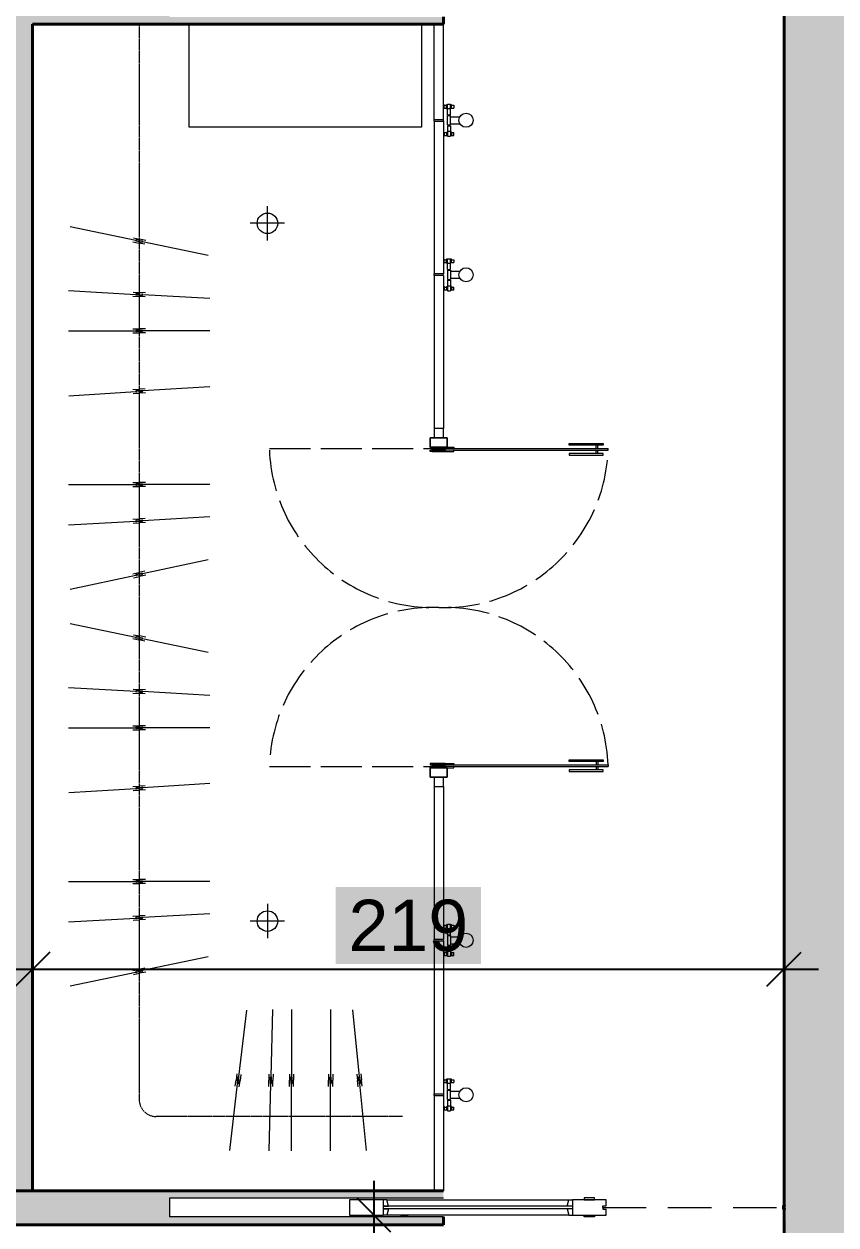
# Model space of a CAD drawing. Header units: inches. Extents: x 4350 to 28384, y -6772 to 993.
# Drawn here: x 24630.3 to 24867.4, y -3962 to -3611.4 of the extents above; entities that cross this region are included whole.
import ezdxf

# ---------------------------------------------------------------- set-up
doc = ezdxf.new("R2010")
doc.units = ezdxf.units.IN
doc.header["$MEASUREMENT"] = 0
for name, pattern in [('ACAD_ISO02W100', [15, 12, -3]), ('TRATTEGGIATA', [19.05, 12.7, -6.35]), ('TRATTEGGIATA2', [9.525, 6.35, -3.175])]:
    doc.linetypes.add(name, pattern=pattern)
for name, color, linetype, lineweight in [('ARREDAMENTO', 2, 'Continuous', 18), ('INFISSI', 4, 'Continuous', 18), ('MURATURA_section_wall', 7, 'Continuous', 40), ('QUOTE', 3, 'Continuous', 9)]:
    doc.layers.add(name, color=color, linetype=linetype, lineweight=lineweight)
doc.styles.get("Standard").update_dxf_attribs({"font": 'arial.ttf'})
doc.dimstyles.new('ook', dxfattribs={"dimtxt": 15, "dimasz": 10, "dimexe": 10, "dimexo": 10, "dimgap": 5, "dimtad": 1, "dimtoh": 1, "dimdec": 0, "dimzin": 0, "dimdsep": 46, "dimtxsty": 'Standard', "dimblk": 'OBLIQUE', "dimcen": 0.09, "dimdle": 10, "dimadec": 0, "dimazin": 0, "dimtfac": 1, "dimtdec": 0, "dimtofl": 0, "dimtmove": 0, "dimatfit": 3, "dimldrblk": 'OBLIQUE', "dimfxl": 1, "dimtfill": 2, "dimtfillclr": 1, "dimtolj": 1, "dimtzin": 0, "dimarcsym": 0})

# ---------------------------------------------------------------- blocks, each defined once
blk = doc.blocks.new('_Oblique')
at = {"color": 0, "linetype": 'ByBlock', "lineweight": -2}
blk.add_line((-0.5, -0.5), (0.5, 0.5), dxfattribs=at)
blk = doc.blocks.new('*D62')
at = {"layer": 'Defpoints', "color": 0, "transparency": 16777216}
for p in [(24632.76, -3887.32), (24852.25, -3887.32), (24852.25, -3887.32)]:
    blk.add_point(p, dxfattribs=at)
at = {"layer": 'QUOTE', "color": 0, "lineweight": -2, "transparency": 16777216}
blk.add_line((24622.76, -3887.32), (24862.25, -3887.32), dxfattribs=at)
at = {"layer": 'QUOTE', "color": 0, "lineweight": -2, "transparency": 16777216, "xscale": 10, "yscale": 10, "zscale": 10, "rotation": 180}
blk.add_blockref('_Oblique', (24632.76, -3887.32), dxfattribs=at)
at = {"layer": 'QUOTE', "color": 0, "lineweight": -2, "transparency": 16777216, "xscale": 10, "yscale": 10, "zscale": 10}
blk.add_blockref('_Oblique', (24852.25, -3887.32), dxfattribs=at)
at = {"layer": 'QUOTE', "color": 0, "transparency": 16777216, "insert": (24742.51, -3874.66), "char_height": 15, "attachment_point": 5, "bg_fill": 1, "box_fill_scale": 1.25, "bg_fill_color": 1, "bg_fill_transparency": 0}
blk.add_mtext('\\A1;219', dxfattribs=at)
blk = doc.blocks.new('*D63')
at = {"layer": 'Defpoints', "color": 0, "transparency": 16777216}
for p in [(24730.26, -3959.12), (24730.26, -4221.65), (24732.43, -4221.65)]:
    blk.add_point(p, dxfattribs=at)
at = {"layer": 'QUOTE', "color": 0, "lineweight": -2, "transparency": 16777216}
for p, q in [((24732.43, -3949.12), (24732.43, -4231.65)), ((24740.26, -3959.12), (24742.43, -3959.12)), ((24740.26, -4221.65), (24742.43, -4221.65))]:
    blk.add_line(p, q, dxfattribs=at)
at = {"layer": 'QUOTE', "color": 0, "lineweight": -2, "transparency": 16777216, "xscale": 10, "yscale": 10, "zscale": 10}
for p, rotation in [((24732.43, -3959.12), 90), ((24732.43, -4221.65), 270)]:
    blk.add_blockref('_Oblique', p, dxfattribs=dict(at, rotation=rotation))
at = {"layer": 'QUOTE', "color": 0, "transparency": 16777216, "insert": (24719.77, -4090.38), "char_height": 15, "attachment_point": 5, "rotation": 90, "bg_fill": 1, "box_fill_scale": 1.25, "bg_fill_color": 1, "bg_fill_transparency": 0}
blk.add_mtext('\\A1;263', dxfattribs=at)

msp = doc.modelspace()

# ---------------------------------------------------------------- hatches: boundary and pattern name
at = {"layer": 'MURATURA_section_wall'}
h = msp.add_hatch(color=256, dxfattribs=at)
h.dxf.hatch_style = 1
h.paths.add_polyline_path([(24882.21, -3209.01), (24852.76, -3209.01), (24852.76, -3429.84), (24882.32, -3429.84)])
h.paths.add_polyline_path([(24672.76, -3954.14), (24752.76, -3954.14), (24752.76, -3952), (24632.76, -3952), (24352.25, -3952), (24352.25, -3954.14), (24432.25, -3954.14), (24432.25, -3959.62), (24352.25, -3959.62), (24352.25, -3962), (24432.25, -3962), (24752.76, -3962), (24752.76, -3959.62), (24672.76, -3959.62)])
h.paths.add_polyline_path([(24252.25, -3952), (24222.25, -3952), (24222.25, -4206.65), (24222.25, -4226.65), (24222.25, -4286.65), (24252.25, -4286.65), (24252.25, -4221.65)])
h = msp.add_hatch(color=256, dxfattribs=at)
h.dxf.hatch_style = 1
h.paths.add_polyline_path([(24882.76, -3591.43), (24852.25, -3591.43), (24852.25, -3856.65), (24852.25, -3956.38), (24852.76, -3956.38), (24852.76, -3957.38), (24852.25, -4206.65), (24852.25, -4286.65), (24882.25, -4286.65), (24882.25, -4226.65)])
h = msp.add_hatch(color=256, dxfattribs=at)
h.dxf.hatch_style = 1
h.paths.add_polyline_path([(24672.76, -3603.86), (24752.76, -3603.86), (24752.76, -3601.47), (24672.76, -3601.47), (24631.01, -3601.47), (24629, -3601.47), (24572.76, -3601.47), (24567.76, -3601.47), (24352.25, -3601.47), (24352.25, -3603.86), (24432.25, -3603.86), (24432.25, -3609.33), (24352.25, -3609.33), (24352.25, -3611.47), (24627.76, -3611.47), (24627.76, -3952), (24632.76, -3952), (24632.76, -3611.47), (24752.76, -3611.47), (24752.76, -3609.33), (24672.76, -3609.33)])

# ---------------------------------------------------------------- linework, layer by layer
at = {"layer": 'ARREDAMENTO', "linetype": 'TRATTEGGIATA', "ltscale": 0.005}
for p, q in [((24663.9, -3611.47), (24663.9, -3925.35)), ((24740.76, -3930.35), (24668.9, -3930.35))]:
    msp.add_line(p, q, dxfattribs=at)
at = {"layer": 'ARREDAMENTO'}
for p, q in [((24701.36, -3674.57), (24701.36, -3664.57)), ((24643.71, -3670.49), (24662.9, -3674.54)), ((24698.36, -3669.57), (24696.36, -3669.57)), ((24706.36, -3669.57), (24698.36, -3669.57)), ((24662.24, -3673.8), (24664.02, -3674.18)), ((24663.94, -3674.56), (24663.13, -3674.39)), ((24665.8, -3674.55), (24664.02, -3674.18)), ((24662, -3674.95), (24663.78, -3675.33)), ((24663.86, -3674.94), (24663.05, -3674.77)), ((24665.56, -3675.7), (24663.78, -3675.33)), ((24663.86, -3674.94), (24664.67, -3675.11)), ((24663.94, -3674.56), (24664.75, -3674.73)), ((24684.09, -3679.01), (24664.9, -3674.96)), ((24643.3, -3689.2), (24662.88, -3690.31)), ((24662.05, -3690.85), (24663.87, -3690.95)), ((24662.12, -3689.68), (24663.94, -3689.78)), ((24663.89, -3690.56), (24663.06, -3690.51)), ((24663.91, -3690.17), (24663.09, -3690.12)), ((24665.69, -3691.05), (24663.87, -3690.95)), ((24663.89, -3690.56), (24664.72, -3690.61)), ((24663.91, -3690.17), (24664.74, -3690.22)), ((24665.75, -3689.88), (24663.94, -3689.78)), ((24684.5, -3691.53), (24664.92, -3690.42)), ((24643.27, -3700.97), (24662.88, -3700.97)), ((24662.08, -3700.39), (24663.9, -3700.39)), ((24662.08, -3701.56), (24663.9, -3701.56)), ((24663.9, -3700.78), (24663.07, -3700.78)), ((24663.9, -3701.17), (24663.07, -3701.17)), ((24665.72, -3700.39), (24663.9, -3700.39)), ((24663.9, -3700.78), (24664.73, -3700.78)), ((24663.9, -3701.17), (24664.73, -3701.17)), ((24665.72, -3701.56), (24663.9, -3701.56)), ((24684.54, -3700.97), (24664.93, -3700.97)), ((24643.31, -3719.9), (24662.88, -3718.65)), ((24662.05, -3718.12), (24663.86, -3718)), ((24662.12, -3719.29), (24663.94, -3719.18)), ((24663.89, -3718.4), (24663.06, -3718.45)), ((24663.91, -3718.78), (24663.09, -3718.84)), ((24665.68, -3717.89), (24663.86, -3718)), ((24663.89, -3718.4), (24664.72, -3718.34)), ((24663.91, -3718.78), (24664.74, -3718.73)), ((24665.76, -3719.06), (24663.94, -3719.18)), ((24684.49, -3717.28), (24664.92, -3718.52)), ((24643.27, -3745.85), (24662.88, -3745.85)), ((24662.08, -3745.26), (24663.9, -3745.26)), ((24662.08, -3746.44), (24663.9, -3746.44)), ((24663.9, -3745.66), (24663.07, -3745.66)), ((24663.9, -3746.05), (24663.07, -3746.05)), ((24665.72, -3745.26), (24663.9, -3745.26)), ((24663.9, -3745.66), (24664.73, -3745.66)), ((24663.9, -3746.05), (24664.73, -3746.05)), ((24665.72, -3746.44), (24663.9, -3746.44)), ((24684.54, -3745.85), (24664.93, -3745.85)), ((24643.3, -3757.62), (24662.88, -3756.52)), ((24662.05, -3755.98), (24663.87, -3755.87)), ((24662.12, -3757.15), (24663.94, -3757.05)), ((24663.89, -3756.27), (24663.06, -3756.31)), ((24663.91, -3756.66), (24663.09, -3756.7)), ((24665.69, -3755.77), (24663.87, -3755.87)), ((24663.89, -3756.27), (24664.72, -3756.22)), ((24663.91, -3756.66), (24664.74, -3756.61)), ((24665.75, -3756.95), (24663.94, -3757.05)), ((24684.5, -3755.3), (24664.92, -3756.4)), ((24684.09, -3767.81), (24664.9, -3771.86)), ((24643.71, -3776.34), (24662.9, -3772.29)), ((24662, -3771.88), (24663.78, -3771.5)), ((24663.86, -3771.89), (24663.05, -3772.06)), ((24663.94, -3772.27), (24663.13, -3772.44)), ((24665.56, -3771.12), (24663.78, -3771.5)), ((24663.86, -3771.89), (24664.67, -3771.71)), ((24663.94, -3772.27), (24664.75, -3772.09)), ((24665.8, -3772.28), (24664.02, -3772.65)), ((24662.24, -3773.03), (24664.02, -3772.65)), ((24643.71, -3786.37), (24662.9, -3790.42)), ((24662.24, -3789.67), (24664.02, -3790.05)), ((24665.8, -3790.43), (24664.02, -3790.05)), ((24662, -3790.83), (24663.78, -3791.2)), ((24663.86, -3790.82), (24663.05, -3790.65)), ((24663.94, -3790.44), (24663.13, -3790.27)), ((24665.56, -3791.58), (24663.78, -3791.2)), ((24663.86, -3790.82), (24664.67, -3790.99)), ((24663.94, -3790.44), (24664.75, -3790.61)), ((24684.09, -3794.89), (24664.9, -3790.84)), ((24643.3, -3805.08), (24662.88, -3806.18)), ((24662.05, -3806.72), (24663.87, -3806.83)), ((24662.12, -3805.55), (24663.94, -3805.65)), ((24663.89, -3806.43), (24663.06, -3806.39)), ((24663.91, -3806.05), (24663.09, -3806)), ((24665.69, -3806.93), (24663.87, -3806.83)), ((24663.89, -3806.43), (24664.72, -3806.48)), ((24663.91, -3806.05), (24664.74, -3806.09)), ((24665.75, -3805.75), (24663.94, -3805.65)), ((24684.5, -3807.4), (24664.92, -3806.3)), ((24643.27, -3816.85), (24662.88, -3816.85)), ((24662.08, -3816.26), (24663.9, -3816.26)), ((24662.08, -3817.44), (24663.9, -3817.44)), ((24663.9, -3816.65), (24663.07, -3816.65)), ((24663.9, -3817.04), (24663.07, -3817.04)), ((24665.72, -3816.26), (24663.9, -3816.26)), ((24663.9, -3816.65), (24664.73, -3816.65)), ((24663.9, -3817.04), (24664.73, -3817.04)), ((24665.72, -3817.44), (24663.9, -3817.44)), ((24684.54, -3816.85), (24664.93, -3816.85)), ((24643.31, -3835.77), (24662.88, -3834.53)), ((24662.05, -3833.99), (24663.86, -3833.88)), ((24662.12, -3835.17), (24663.94, -3835.05)), ((24663.89, -3834.27), (24663.06, -3834.32)), ((24663.91, -3834.66), (24663.09, -3834.71)), ((24665.68, -3833.76), (24663.86, -3833.88)), ((24663.89, -3834.27), (24664.72, -3834.22)), ((24663.91, -3834.66), (24664.74, -3834.61)), ((24665.76, -3834.94), (24663.94, -3835.05)), ((24684.49, -3833.16), (24664.92, -3834.4)), ((24643.27, -3861.73), (24662.88, -3861.73)), ((24662.08, -3861.14), (24663.9, -3861.14)), ((24662.08, -3862.32), (24663.9, -3862.32)), ((24663.9, -3861.53), (24663.07, -3861.53)), ((24663.9, -3861.92), (24663.07, -3861.92)), ((24665.72, -3861.14), (24663.9, -3861.14)), ((24663.9, -3861.53), (24664.73, -3861.53)), ((24663.9, -3861.92), (24664.73, -3861.92)), ((24665.72, -3862.32), (24663.9, -3862.32)), ((24684.54, -3861.73), (24664.93, -3861.73)), ((24701.36, -3868.29), (24701.36, -3878.29)), ((24643.3, -3873.5), (24662.88, -3872.39)), ((24662.05, -3871.85), (24663.87, -3871.75)), ((24662.12, -3873.03), (24663.94, -3872.92)), ((24663.89, -3872.14), (24663.06, -3872.19)), ((24663.91, -3872.53), (24663.09, -3872.58)), ((24665.69, -3871.65), (24663.87, -3871.75)), ((24663.89, -3872.14), (24664.72, -3872.1)), ((24663.91, -3872.53), (24664.74, -3872.48)), ((24665.75, -3872.82), (24663.94, -3872.92)), ((24684.5, -3871.18), (24664.92, -3872.28)), ((24698.36, -3873.29), (24696.36, -3873.29)), ((24706.36, -3873.29), (24698.36, -3873.29)), ((24684.09, -3883.69), (24664.9, -3887.74)), ((24643.71, -3892.21), (24662.9, -3888.16)), ((24662, -3887.75), (24663.78, -3887.37)), ((24663.86, -3887.76), (24663.05, -3887.93)), ((24663.94, -3888.14), (24663.13, -3888.31)), ((24665.56, -3887), (24663.78, -3887.37)), ((24663.86, -3887.76), (24664.67, -3887.59)), ((24663.94, -3888.14), (24664.75, -3887.97)), ((24665.8, -3888.15), (24664.02, -3888.53)), ((24662.24, -3888.9), (24664.02, -3888.53)), ((24695.2, -3899.28), (24692.88, -3918.75)), ((24702.83, -3899.14), (24702.38, -3918.74)), ((24708.35, -3899.13), (24708.35, -3918.74)), ((24719.82, -3899.13), (24719.82, -3918.74)), ((24726.16, -3899.24), (24728.11, -3918.75)), ((24852.25, -3906.37), (24852.25, -4099.81)), ((24691.96, -3921.5), (24692.18, -3919.7)), ((24692.39, -3917.89), (24692.18, -3919.7)), ((24692.57, -3919.74), (24692.47, -3920.57)), ((24692.57, -3919.74), (24692.67, -3918.92)), ((24692.96, -3919.79), (24692.86, -3920.61)), ((24692.96, -3919.79), (24693.05, -3918.97)), ((24693.13, -3921.64), (24693.35, -3919.83)), ((24693.56, -3918.03), (24693.35, -3919.83)), ((24701.73, -3921.57), (24701.77, -3919.75)), ((24701.81, -3917.93), (24701.77, -3919.75)), ((24702.17, -3919.76), (24702.15, -3920.59)), ((24702.17, -3919.76), (24702.18, -3918.93)), ((24702.55, -3919.77), (24702.53, -3920.6)), ((24702.55, -3919.77), (24702.57, -3918.94)), ((24702.91, -3921.6), (24702.95, -3919.78)), ((24702.99, -3917.96), (24702.95, -3919.78)), ((24707.76, -3917.95), (24707.76, -3919.77)), ((24707.76, -3921.58), (24707.76, -3919.77)), ((24708.15, -3919.77), (24708.15, -3918.94)), ((24708.15, -3919.77), (24708.15, -3920.59)), ((24708.54, -3919.77), (24708.54, -3918.94)), ((24708.54, -3919.77), (24708.54, -3920.59)), ((24708.93, -3917.95), (24708.93, -3919.77)), ((24708.93, -3921.58), (24708.93, -3919.77)), ((24719.23, -3917.95), (24719.23, -3919.77)), ((24719.23, -3921.58), (24719.23, -3919.77)), ((24719.62, -3919.77), (24719.62, -3918.94)), ((24719.62, -3919.77), (24719.62, -3920.59)), ((24720.01, -3919.77), (24720.01, -3918.94)), ((24720.01, -3919.77), (24720.01, -3920.59)), ((24720.41, -3917.95), (24720.41, -3919.77)), ((24720.41, -3921.58), (24720.41, -3919.77)), ((24727.45, -3918.01), (24727.63, -3919.82)), ((24727.81, -3921.63), (24727.63, -3919.82)), ((24728.02, -3919.78), (24727.94, -3918.96)), ((24728.02, -3919.78), (24728.1, -3920.61)), ((24728.41, -3919.75), (24728.32, -3918.92)), ((24728.41, -3919.75), (24728.49, -3920.57)), ((24728.62, -3917.9), (24728.8, -3919.71)), ((24728.98, -3921.52), (24728.8, -3919.71)), ((24690.33, -3940.25), (24692.64, -3920.78)), ((24701.89, -3940.39), (24702.34, -3920.79)), ((24708.35, -3940.4), (24708.35, -3920.79)), ((24719.82, -3940.4), (24719.82, -3920.79)), ((24730.27, -3940.3), (24728.32, -3920.78)), ((24852.76, -3956.38), (24851.76, -3956.38)), ((24851.76, -3956.38), (24851.76, -3957.38)), ((24852.76, -3957.38), (24851.76, -3957.38))]:
    msp.add_line(p, q, dxfattribs=at)
msp.add_lwpolyline([(24678.46, -3641.47), (24678.46, -3611.47), (24746.34, -3611.47), (24746.34, -3641.47)], close=True, dxfattribs=at)
for centre in [(24701.36, -3669.57), (24701.36, -3873.29)]:
    msp.add_circle(centre, 3, dxfattribs=at)
for centre, radius, start, end in [((24663.09, -3674.58), 0.194, 78.081, 258.081), ((24663.9, -3674.75), 0.238, 222.9133, 293.2487), ((24663.9, -3674.75), 0.238, 42.9133, 113.2487), ((24664.71, -3674.92), 0.194, 258.081, 78.081), ((24663.07, -3690.32), 0.194, 86.7721, 266.7721), ((24663.9, -3690.36), 0.238, 231.6044, 301.9397), ((24663.9, -3690.36), 0.238, 51.6044, 121.9397), ((24664.73, -3690.41), 0.194, 266.7721, 86.7721), ((24663.07, -3700.97), 0.194, 90, 270), ((24663.9, -3700.97), 0.238, 54.8323, 125.1677), ((24663.9, -3700.97), 0.238, 234.8323, 305.1677), ((24664.73, -3700.97), 0.194, 270, 90), ((24663.08, -3718.64), 0.194, 93.6314, 273.6314), ((24663.9, -3718.59), 0.238, 58.4637, 128.799), ((24663.9, -3718.59), 0.238, 238.4637, 308.799), ((24664.73, -3718.54), 0.194, 273.6314, 93.6314), ((24663.07, -3745.85), 0.194, 90, 270), ((24663.9, -3745.85), 0.238, 54.8323, 125.1677), ((24663.9, -3745.85), 0.238, 234.8323, 305.1677), ((24664.73, -3745.85), 0.194, 270, 90), ((24663.07, -3756.51), 0.194, 93.2279, 273.2279), ((24663.9, -3756.46), 0.238, 58.0603, 128.3956), ((24663.9, -3756.46), 0.238, 238.0603, 308.3956), ((24664.73, -3756.42), 0.194, 273.2279, 93.2279), ((24663.09, -3772.25), 0.194, 101.919, 281.919), ((24663.9, -3772.08), 0.238, 66.7513, 137.0867), ((24663.9, -3772.08), 0.238, 246.7513, 317.0867), ((24664.71, -3771.9), 0.194, 281.919, 101.919), ((24663.09, -3790.46), 0.194, 78.081, 258.081), ((24663.9, -3790.63), 0.238, 222.9133, 293.2487), ((24663.9, -3790.63), 0.238, 42.9133, 113.2487), ((24664.71, -3790.8), 0.194, 258.081, 78.081), ((24663.07, -3806.19), 0.194, 86.7721, 266.7721), ((24663.9, -3806.24), 0.238, 231.6044, 301.9397), ((24663.9, -3806.24), 0.238, 51.6044, 121.9397), ((24664.73, -3806.29), 0.194, 266.7721, 86.7721), ((24663.07, -3816.85), 0.194, 90, 270), ((24663.9, -3816.85), 0.238, 54.8323, 125.1677), ((24663.9, -3816.85), 0.238, 234.8323, 305.1677), ((24664.73, -3816.85), 0.194, 270, 90), ((24663.08, -3834.52), 0.194, 93.6314, 273.6314), ((24663.9, -3834.46), 0.238, 58.4637, 128.799), ((24663.9, -3834.46), 0.238, 238.4637, 308.799), ((24664.73, -3834.41), 0.194, 273.6314, 93.6314), ((24663.07, -3861.73), 0.194, 90, 270), ((24663.9, -3861.73), 0.238, 54.8323, 125.1677), ((24663.9, -3861.73), 0.238, 234.8323, 305.1677), ((24664.73, -3861.73), 0.194, 270, 90), ((24663.07, -3872.38), 0.194, 93.2279, 273.2279), ((24663.9, -3872.34), 0.238, 58.0603, 128.3956), ((24663.9, -3872.34), 0.238, 238.0603, 308.3956), ((24664.73, -3872.29), 0.194, 273.2279, 93.2279), ((24663.09, -3888.12), 0.194, 101.919, 281.919), ((24663.9, -3887.95), 0.238, 66.7513, 137.0867), ((24663.9, -3887.95), 0.238, 246.7513, 317.0867), ((24664.71, -3887.78), 0.194, 281.919, 101.919), ((24692.76, -3919.77), 0.238, 138.051, 208.3863), ((24692.86, -3918.94), 0.194, 353.2187, 173.2187), ((24692.76, -3919.77), 0.238, 318.051, 28.3863), ((24702.36, -3919.77), 0.238, 143.5193, 213.8546), ((24702.38, -3918.94), 0.194, 358.687, 178.687), ((24702.36, -3919.77), 0.238, 323.5193, 33.8546), ((24708.35, -3919.77), 0.238, 144.8323, 215.1677), ((24708.35, -3918.94), 0.194, 0, 180), ((24708.35, -3919.77), 0.238, 324.8323, 35.1677), ((24719.82, -3919.77), 0.238, 144.8323, 215.1677), ((24719.82, -3918.94), 0.194, 0, 180), ((24719.82, -3919.77), 0.238, 324.8323, 35.1677), ((24728.13, -3918.94), 0.194, 5.7198, 185.7198), ((24728.21, -3919.77), 0.238, 150.5521, 220.8874), ((24728.21, -3919.77), 0.238, 330.5521, 40.8874), ((24692.67, -3920.59), 0.194, 173.2187, 353.2187), ((24702.34, -3920.59), 0.194, 178.687, 358.687), ((24708.35, -3920.59), 0.194, 180, 0), ((24719.82, -3920.59), 0.194, 180, 0), ((24728.3, -3920.59), 0.194, 185.7198, 5.7198)]:
    msp.add_arc(centre, radius, start, end, dxfattribs=at)
at = {"layer": 'ARREDAMENTO', "linetype": 'TRATTEGGIATA', "ltscale": 0.005}
msp.add_arc((24668.9, -3925.35), 5, 180, 270, dxfattribs=at)
at = {"layer": 'INFISSI'}
for p, q in [((24750.01, -3639.71), (24750.01, -3611.47)), ((24752.76, -3639.71), (24752.76, -3611.47)), ((24753, -3634.97), (24752.73, -3634.97)), ((24753, -3636.04), (24753, -3634.97)), ((24753, -3635.09), (24753.69, -3635.09)), ((24753.97, -3634.97), (24753.69, -3634.97)), ((24753.69, -3636.04), (24753.69, -3634.97)), ((24753.97, -3636.18), (24753.97, -3634.83)), ((24753.97, -3634.83), (24754.79, -3634.83)), ((24753.97, -3636.04), (24753.97, -3634.97)), ((24754.79, -3637.91), (24754.79, -3634.83)), ((24755.07, -3634.97), (24754.79, -3634.97)), ((24755.07, -3636.04), (24755.07, -3634.97)), ((24755.07, -3635.09), (24755.75, -3635.09)), ((24755.75, -3635.09), (24755.75, -3635.92)), ((24750.01, -3639.22), (24752.76, -3639.22)), ((24753, -3636.04), (24752.73, -3636.04)), ((24753, -3635.92), (24753.69, -3635.92)), ((24753.69, -3636.04), (24753.97, -3636.04)), ((24753.97, -3637.91), (24753.97, -3636.18)), ((24754.79, -3636.18), (24753.97, -3636.18)), ((24753.97, -3637.91), (24754.79, -3637.91)), ((24753.97, -3638.12), (24754.79, -3638.12)), ((24753.97, -3640.87), (24753.97, -3638.12)), ((24754.1, -3637.91), (24754.1, -3638.12)), ((24754.65, -3637.91), (24754.65, -3638.12)), ((24755.07, -3636.04), (24754.79, -3636.04)), ((24754.79, -3640.87), (24754.79, -3638.12)), ((24754.79, -3638.46), (24757.58, -3638.46)), ((24755.07, -3635.92), (24755.75, -3635.92)), ((24750.01, -3639.71), (24750.01, -3684.35)), ((24750.01, -3639.71), (24752.76, -3639.71)), ((24752.76, -3639.71), (24752.76, -3684.35)), ((24753.97, -3640.87), (24754.79, -3640.87)), ((24753.97, -3640.87), (24754.79, -3640.87)), ((24753.97, -3641.07), (24754.79, -3641.07)), ((24753.97, -3641.07), (24753.97, -3642.8)), ((24753.97, -3642.8), (24753.97, -3644.15)), ((24754.79, -3642.8), (24753.97, -3642.8)), ((24754.1, -3641.07), (24754.1, -3640.87)), ((24754.65, -3641.07), (24754.65, -3640.87)), ((24754.79, -3640.52), (24757.58, -3640.52)), ((24754.79, -3641.07), (24754.79, -3644.15)), ((24753, -3642.94), (24752.73, -3642.94)), ((24753, -3644.02), (24752.73, -3644.02)), ((24753, -3642.94), (24753, -3644.02)), ((24753, -3643.07), (24753.69, -3643.07)), ((24753, -3643.89), (24753.69, -3643.89)), ((24753.69, -3642.94), (24753.69, -3644.02)), ((24753.69, -3642.94), (24753.97, -3642.94)), ((24753.97, -3644.02), (24753.69, -3644.02)), ((24753.97, -3642.94), (24753.97, -3644.02)), ((24753.97, -3644.15), (24754.79, -3644.15)), ((24755.07, -3642.94), (24754.79, -3642.94)), ((24755.07, -3644.02), (24754.79, -3644.02)), ((24755.07, -3642.94), (24755.07, -3644.02)), ((24755.07, -3643.07), (24755.75, -3643.07)), ((24755.07, -3643.89), (24755.75, -3643.89)), ((24755.75, -3643.89), (24755.75, -3643.07)), ((24750.01, -3675.55), (24750.01, -3677.7)), ((24753, -3680.08), (24752.73, -3680.08)), ((24753, -3681.15), (24752.73, -3681.15)), ((24753, -3681.15), (24753, -3680.08)), ((24753, -3680.2), (24753.69, -3680.2)), ((24753, -3681.03), (24753.69, -3681.03)), ((24753.97, -3680.08), (24753.69, -3680.08)), ((24753.69, -3681.15), (24753.69, -3680.08)), ((24753.69, -3681.15), (24753.97, -3681.15)), ((24753.97, -3681.29), (24753.97, -3679.94)), ((24753.97, -3679.94), (24754.79, -3679.94)), ((24753.97, -3681.15), (24753.97, -3680.08)), ((24753.97, -3683.02), (24753.97, -3681.29)), ((24754.79, -3681.29), (24753.97, -3681.29)), ((24754.79, -3683.02), (24754.79, -3679.94)), ((24755.07, -3680.08), (24754.79, -3680.08)), ((24755.07, -3681.15), (24754.79, -3681.15)), ((24755.07, -3681.15), (24755.07, -3680.08)), ((24755.07, -3680.2), (24755.75, -3680.2)), ((24755.07, -3681.03), (24755.75, -3681.03)), ((24755.75, -3680.2), (24755.75, -3681.03)), ((24752.76, -3684.35), (24750.01, -3684.35)), ((24752.76, -3684.85), (24750.01, -3684.85)), ((24750.01, -3684.85), (24750.01, -3729.49)), ((24752.76, -3684.85), (24752.76, -3729.49)), ((24753.97, -3683.02), (24754.79, -3683.02)), ((24753.97, -3683.23), (24754.79, -3683.23)), ((24753.97, -3683.23), (24753.97, -3685.98)), ((24753.97, -3683.23), (24754.79, -3683.23)), ((24754.1, -3683.02), (24754.1, -3683.23)), ((24754.65, -3683.02), (24754.65, -3683.23)), ((24754.79, -3683.23), (24754.79, -3685.98)), ((24754.79, -3683.57), (24757.57, -3683.57)), ((24753, -3688.05), (24752.73, -3688.05)), ((24753, -3688.05), (24753, -3689.12)), ((24753, -3688.18), (24753.69, -3688.18)), ((24753.69, -3688.05), (24753.69, -3689.12)), ((24753.69, -3688.05), (24753.97, -3688.05)), ((24753.97, -3685.98), (24754.79, -3685.98)), ((24753.97, -3686.18), (24754.79, -3686.18)), ((24753.97, -3686.18), (24753.97, -3687.91)), ((24753.97, -3687.91), (24753.97, -3689.26)), ((24754.79, -3687.91), (24753.97, -3687.91)), ((24753.97, -3688.05), (24753.97, -3689.12)), ((24754.1, -3686.18), (24754.1, -3685.98)), ((24754.65, -3686.18), (24754.65, -3685.98)), ((24754.79, -3685.63), (24757.57, -3685.63)), ((24754.79, -3686.18), (24754.79, -3689.26)), ((24755.07, -3688.05), (24754.79, -3688.05)), ((24755.07, -3688.05), (24755.07, -3689.12)), ((24755.07, -3688.18), (24755.75, -3688.18)), ((24755.75, -3689), (24755.75, -3688.18)), ((24753, -3689.12), (24752.73, -3689.12)), ((24753, -3689), (24753.69, -3689)), ((24753.97, -3689.12), (24753.69, -3689.12)), ((24753.97, -3689.26), (24754.79, -3689.26)), ((24755.07, -3689.12), (24754.79, -3689.12)), ((24755.07, -3689), (24755.75, -3689)), ((24749.5, -3735.82), (24749.5, -3735.33)), ((24753.28, -3735.82), (24753.28, -3735.33)), ((24755.84, -3735.33), (24800.86, -3735.33)), ((24755.84, -3735.82), (24800.86, -3735.82)), ((24797.39, -3735.33), (24797.39, -3734.35)), ((24797.39, -3736.81), (24797.39, -3735.82)), ((24797.89, -3735.33), (24797.89, -3734.35)), ((24797.89, -3736.81), (24797.89, -3735.82)), ((24800.86, -3735.82), (24800.86, -3735.33)), ((24749.5, -3827.65), (24749.5, -3828.14)), ((24753.28, -3827.65), (24753.28, -3828.14)), ((24755.84, -3827.65), (24800.86, -3827.65)), ((24755.84, -3828.14), (24800.86, -3828.14)), ((24797.39, -3826.66), (24797.39, -3827.65)), ((24797.39, -3828.14), (24797.39, -3829.12)), ((24797.89, -3826.66), (24797.89, -3827.65)), ((24797.89, -3828.14), (24797.89, -3829.12)), ((24800.86, -3827.65), (24800.86, -3828.14)), ((24750.01, -3833.99), (24750.01, -3878.63)), ((24750.01, -3833.99), (24752.76, -3833.99)), ((24752.76, -3833.99), (24752.76, -3878.63)), ((24750.01, -3869.82), (24750.01, -3871.97)), ((24753.97, -3875.58), (24753.97, -3874.23)), ((24753.97, -3874.23), (24754.79, -3874.23)), ((24754.79, -3877.31), (24754.79, -3874.23)), ((24753, -3874.37), (24752.73, -3874.37)), ((24753, -3875.44), (24752.73, -3875.44)), ((24753, -3875.44), (24753, -3874.37)), ((24753, -3874.49), (24753.69, -3874.49)), ((24753, -3875.32), (24753.69, -3875.32)), ((24753.97, -3874.37), (24753.69, -3874.37)), ((24753.69, -3875.44), (24753.69, -3874.37)), ((24753.69, -3875.44), (24753.97, -3875.44)), ((24753.97, -3875.44), (24753.97, -3874.37)), ((24753.97, -3877.31), (24753.97, -3875.58)), ((24754.79, -3875.58), (24753.97, -3875.58)), ((24753.97, -3877.31), (24754.79, -3877.31)), ((24753.97, -3877.52), (24754.79, -3877.52)), ((24753.97, -3877.52), (24753.97, -3880.27)), ((24753.97, -3877.52), (24754.79, -3877.52)), ((24754.1, -3877.31), (24754.1, -3877.52)), ((24754.65, -3877.31), (24754.65, -3877.52)), ((24755.07, -3874.37), (24754.79, -3874.37)), ((24755.07, -3875.44), (24754.79, -3875.44)), ((24754.79, -3877.52), (24754.79, -3880.27)), ((24755.07, -3875.44), (24755.07, -3874.37)), ((24755.07, -3874.49), (24755.75, -3874.49)), ((24755.07, -3875.32), (24755.75, -3875.32)), ((24755.75, -3874.49), (24755.75, -3875.32)), ((24752.76, -3878.63), (24750.01, -3878.63)), ((24752.76, -3879.12), (24750.01, -3879.12)), ((24750.01, -3879.12), (24750.01, -3923.76)), ((24752.76, -3879.12), (24752.76, -3923.76)), ((24753.97, -3880.27), (24754.79, -3880.27)), ((24753.97, -3880.48), (24754.79, -3880.48)), ((24753.97, -3880.48), (24753.97, -3882.21)), ((24754.1, -3880.48), (24754.1, -3880.27)), ((24754.65, -3880.48), (24754.65, -3880.27)), ((24754.79, -3877.86), (24757.58, -3877.86)), ((24754.79, -3879.93), (24757.58, -3879.93)), ((24754.79, -3880.48), (24754.79, -3883.56)), ((24753, -3882.34), (24752.73, -3882.34)), ((24753, -3883.42), (24752.73, -3883.42)), ((24753, -3882.34), (24753, -3883.42)), ((24753, -3882.47), (24753.69, -3882.47)), ((24753, -3883.29), (24753.69, -3883.29)), ((24753.69, -3882.34), (24753.69, -3883.42)), ((24753.69, -3882.34), (24753.97, -3882.34)), ((24753.97, -3883.42), (24753.69, -3883.42)), ((24753.97, -3882.21), (24753.97, -3883.56)), ((24754.79, -3882.21), (24753.97, -3882.21)), ((24753.97, -3882.34), (24753.97, -3883.42)), ((24753.97, -3883.56), (24754.79, -3883.56)), ((24755.07, -3882.34), (24754.79, -3882.34)), ((24755.07, -3883.42), (24754.79, -3883.42)), ((24755.07, -3882.34), (24755.07, -3883.42)), ((24755.07, -3882.47), (24755.75, -3882.47)), ((24755.07, -3883.29), (24755.75, -3883.29)), ((24755.75, -3883.29), (24755.75, -3882.47)), ((24753, -3919.48), (24752.73, -3919.48)), ((24753, -3920.55), (24753, -3919.48)), ((24753, -3919.6), (24753.69, -3919.6)), ((24753.97, -3919.48), (24753.69, -3919.48)), ((24753.69, -3920.55), (24753.69, -3919.48)), ((24753.97, -3920.69), (24753.97, -3919.34)), ((24753.97, -3919.34), (24754.79, -3919.34)), ((24753.97, -3920.55), (24753.97, -3919.48)), ((24754.79, -3922.42), (24754.79, -3919.34)), ((24755.07, -3919.48), (24754.79, -3919.48)), ((24755.07, -3920.55), (24755.07, -3919.48)), ((24755.07, -3919.6), (24755.75, -3919.6)), ((24755.75, -3919.6), (24755.75, -3920.43)), ((24753, -3920.55), (24752.73, -3920.55)), ((24753, -3920.43), (24753.69, -3920.43)), ((24753.69, -3920.55), (24753.97, -3920.55)), ((24753.97, -3922.42), (24753.97, -3920.69)), ((24754.79, -3920.69), (24753.97, -3920.69)), ((24753.97, -3922.42), (24754.79, -3922.42)), ((24753.97, -3922.63), (24754.79, -3922.63)), ((24753.97, -3925.38), (24753.97, -3922.63)), ((24754.1, -3922.42), (24754.1, -3922.63)), ((24754.65, -3922.42), (24754.65, -3922.63)), ((24755.07, -3920.55), (24754.79, -3920.55)), ((24754.79, -3925.38), (24754.79, -3922.63)), ((24754.79, -3922.97), (24757.57, -3922.97)), ((24755.07, -3920.43), (24755.75, -3920.43)), ((24750.01, -3923.76), (24752.76, -3923.76)), ((24750.01, -3923.76), (24750.01, -3952)), ((24750.01, -3924.25), (24752.76, -3924.25)), ((24752.76, -3923.76), (24752.76, -3952)), ((24753.97, -3925.38), (24754.79, -3925.38)), ((24753.97, -3925.38), (24754.79, -3925.38)), ((24753.97, -3925.58), (24754.79, -3925.58)), ((24753.97, -3925.58), (24753.97, -3927.32)), ((24754.1, -3925.58), (24754.1, -3925.38)), ((24754.65, -3925.58), (24754.65, -3925.38)), ((24754.79, -3925.03), (24757.57, -3925.03)), ((24754.79, -3925.58), (24754.79, -3928.67)), ((24753, -3927.45), (24752.73, -3927.45)), ((24753, -3928.53), (24752.73, -3928.53)), ((24753, -3927.45), (24753, -3928.53)), ((24753, -3927.58), (24753.69, -3927.58)), ((24753, -3928.4), (24753.69, -3928.4)), ((24753.69, -3927.45), (24753.69, -3928.53)), ((24753.69, -3927.45), (24753.97, -3927.45)), ((24753.97, -3928.53), (24753.69, -3928.53)), ((24753.97, -3927.32), (24753.97, -3928.67)), ((24754.79, -3927.32), (24753.97, -3927.32)), ((24753.97, -3927.45), (24753.97, -3928.53)), ((24753.97, -3928.67), (24754.79, -3928.67)), ((24755.07, -3927.45), (24754.79, -3927.45)), ((24755.07, -3928.53), (24754.79, -3928.53)), ((24755.07, -3927.45), (24755.07, -3928.53)), ((24755.07, -3927.58), (24755.75, -3927.58)), ((24755.07, -3928.4), (24755.75, -3928.4)), ((24755.75, -3928.4), (24755.75, -3927.58)), ((24735.16, -3954.64), (24735.16, -3959.12)), ((24736.18, -3954.64), (24789.42, -3954.64)), ((24790.44, -3954.64), (24790.44, -3959.12)), ((24790.44, -3956.49), (24735.16, -3956.49)), ((24790.44, -3957.27), (24735.16, -3957.27)), ((24799.26, -3956.88), (24799.26, -3956.38)), ((24799.26, -3956.38), (24800.26, -3956.38)), ((24799.26, -3956.88), (24799.26, -3957.38)), ((24799.26, -3957.38), (24800.26, -3957.38)), ((24789.42, -3959.12), (24736.18, -3959.12))]:
    msp.add_line(p, q, dxfattribs=at)
at = {"layer": 'INFISSI', "linetype": 'ACAD_ISO02W100'}
for p, q in [((24701.92, -3735.33), (24748.91, -3735.33)), ((24701.92, -3828.14), (24748.91, -3828.14))]:
    msp.add_line(p, q, dxfattribs=at)
at = {"layer": 'INFISSI', "linetype": 'ByBlock'}
for p, q in [((24752.76, -3954.14), (24672.76, -3954.14)), ((24672.76, -3954.14), (24672.76, -3959.62)), ((24752.76, -3959.62), (24672.76, -3959.62))]:
    msp.add_line(p, q, dxfattribs=at)
at = {"layer": 'INFISSI', "linetype": 'TRATTEGGIATA2', "ltscale": 2}
msp.add_line((24799.26, -3956.88), (24851.76, -3956.88), dxfattribs=at)
at = {"layer": 'INFISSI'}
for points in [[(24752.76, -3732.24), (24752.76, -3729.49), (24750.01, -3729.49), (24750.01, -3732.24)], [(24753.86, -3732.24), (24748.91, -3732.24), (24748.91, -3734.93), (24753.86, -3734.93)], [(24748.91, -3732.24), (24753.86, -3732.24), (24753.86, -3734.93), (24748.91, -3734.93)], [(24789.47, -3733.84), (24799.37, -3733.84), (24799.37, -3734.34), (24789.47, -3734.34)], [(24753.28, -3734.93), (24748.91, -3734.93), (24748.91, -3735.33), (24753.28, -3735.33)], [(24753.28, -3736.22), (24748.91, -3736.22), (24748.91, -3735.82), (24753.28, -3735.82)], [(24749.5, -3734.93), (24755.84, -3734.93), (24755.84, -3735.33), (24749.5, -3735.33)], [(24749.5, -3736.22), (24755.84, -3736.22), (24755.84, -3735.82), (24749.5, -3735.82)], [(24789.47, -3737.31), (24799.37, -3737.31), (24799.37, -3736.81), (24789.47, -3736.81)], [(24753.28, -3827.25), (24748.91, -3827.25), (24748.91, -3827.65), (24753.28, -3827.65)], [(24753.28, -3828.54), (24748.91, -3828.54), (24748.91, -3828.14), (24753.28, -3828.14)], [(24753.86, -3831.24), (24748.91, -3831.24), (24748.91, -3828.54), (24753.86, -3828.54)], [(24748.91, -3831.24), (24753.86, -3831.24), (24753.86, -3828.54), (24748.91, -3828.54)], [(24749.5, -3827.25), (24755.84, -3827.25), (24755.84, -3827.65), (24749.5, -3827.65)], [(24749.5, -3828.54), (24755.84, -3828.54), (24755.84, -3828.14), (24749.5, -3828.14)], [(24789.47, -3826.16), (24799.37, -3826.16), (24799.37, -3826.66), (24789.47, -3826.66)], [(24752.76, -3833.99), (24752.76, -3831.24), (24750.01, -3831.24), (24750.01, -3833.99)], [(24789.47, -3829.63), (24799.37, -3829.63), (24799.37, -3829.13), (24789.47, -3829.13)], [(24793.84, -3954.09), (24793.84, -3954.64), (24796.86, -3954.64), (24796.86, -3954.09)], [(24793.84, -3959.67), (24793.84, -3959.12), (24796.86, -3959.12), (24796.86, -3959.67)]]:
    msp.add_lwpolyline(points, close=True, dxfattribs=at)
for points in [[(24735.16, -3954.64), (24725.35, -3954.64), (24725.35, -3959.12), (24735.16, -3959.12)], [(24735.16, -3956.49), (24736.73, -3956.49), (24736.18, -3954.64), (24735.16, -3954.64)], [(24790.44, -3956.49), (24788.87, -3956.49), (24789.42, -3954.64), (24790.44, -3954.64)], [(24800.26, -3956.38), (24800.26, -3954.64), (24790.44, -3954.64)], [(24735.16, -3957.27), (24736.73, -3957.27), (24736.18, -3959.12), (24735.16, -3959.12)], [(24790.44, -3957.27), (24788.87, -3957.27), (24789.42, -3959.12), (24790.44, -3959.12)], [(24790.44, -3959.12), (24800.26, -3959.12), (24800.26, -3957.38)]]:
    msp.add_lwpolyline(points, dxfattribs=at)
for centre in [(24759.36, -3639.49), (24759.36, -3684.6), (24759.36, -3878.89), (24759.36, -3924)]:
    msp.add_circle(centre, 2.06, dxfattribs=at)
for centre, radius, start, end in [((24749.62, -3639.47), 0.466, 328.0779, 31.9221), ((24752.93, -3639.49), 0.233, 148.0779, 211.9221), ((24749.62, -3684.6), 0.466, 328.0779, 31.9221), ((24752.93, -3684.6), 0.233, 148.0779, 211.9221), ((24749.62, -3878.87), 0.466, 328.0779, 31.9221), ((24752.93, -3878.89), 0.233, 148.0779, 211.9221), ((24749.62, -3924), 0.466, 328.0779, 31.9221), ((24752.93, -3924), 0.233, 148.0779, 211.9221)]:
    msp.add_arc(centre, radius, start, end, dxfattribs=at)
at = {"layer": 'INFISSI', "linetype": 'ACAD_ISO02W100'}
for centre, start, end in [((24749.81, -3733.83), 182.3889, 271.8842), ((24752.96, -3733.83), 268.1158, 357.6111), ((24749.81, -3829.64), 88.1158, 177.6111), ((24752.96, -3829.64), 2.3889, 91.8842)]:
    msp.add_arc(centre, 47.94, start, end, dxfattribs=at)
at = {"layer": 'MURATURA_section_wall'}
for p, q in [((24752.76, -3609.33), (24752.76, -3611.47)), ((24632.76, -3611.47), (24752.76, -3611.47)), ((24632.76, -3952), (24632.76, -3611.47)), ((24852.25, -3819.52), (24852.25, -4206.65)), ((24752.76, -3952), (24352.25, -3952)), ((24752.69, -3952), (24632.76, -3952)), ((24752.76, -3962), (24752.76, -3959.62)), ((24752.76, -3962), (24352.25, -3962)), ((24649.07, -3962), (24455.63, -3962))]:
    msp.add_line(p, q, dxfattribs=at)
at = {"layer": 'MURATURA_section_wall', "color": 0}
msp.add_line((24752.76, -3952), (24744.26, -3952), dxfattribs=at)
at = {"layer": 'MURATURA_section_wall', "color": 4}
msp.add_line((24752.76, -3962), (24752.76, -3960.98), dxfattribs=at)
at = {"layer": 'MURATURA_section_wall'}
msp.add_lwpolyline([(24852.25, -3856.65), (24852.25, -3591.43)], dxfattribs=at)

# ---------------------------------------------------------------- dimensions: what is measured, and where the dimension line sits
at = {"layer": 'QUOTE'}
dim = msp.add_linear_dim(base=(24852.25, -3887.32), p1=(24632.76, -3887.32), p2=(24852.25, -3887.32), dimstyle='ook', dxfattribs=at)
dim.commit()
dim.dimension.update_dxf_attribs({"geometry": '*D62', "text_midpoint": (24742.51, -3874.66)})
dim = msp.add_linear_dim(base=(24732.43, -4221.65), p1=(24730.26, -3959.12), p2=(24730.26, -4221.65), angle=90, dimstyle='ook', dxfattribs=at)
dim.commit()
dim.dimension.update_dxf_attribs({"geometry": '*D63', "text_midpoint": (24719.77, -4090.38)})

doc.saveas('drawing.dxf')
